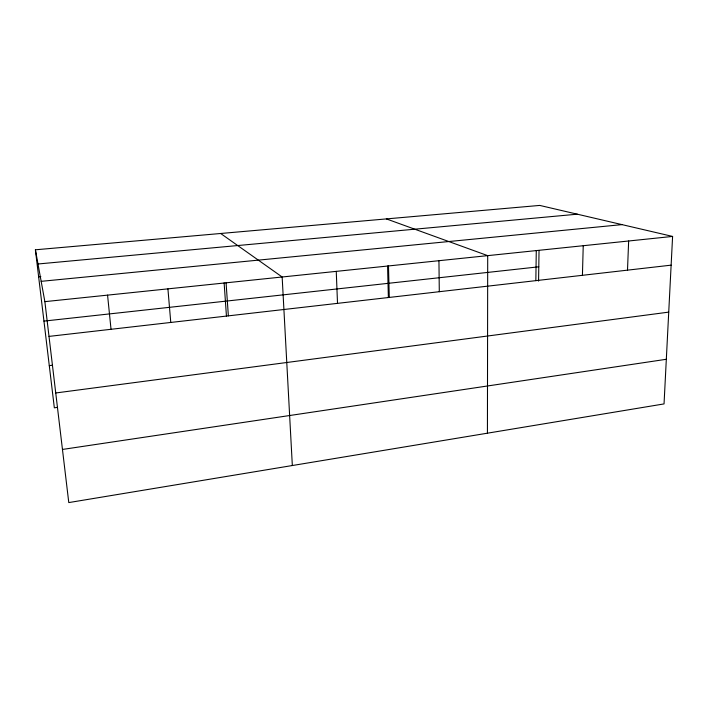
<?xml version="1.0" encoding="UTF-8"?>
<svg xmlns="http://www.w3.org/2000/svg" width="708" height="708" viewBox="0 0 708 708"><rect width="100%" height="100%" fill="white"/><g stroke="black" fill="none" stroke-linecap="round" stroke-linejoin="round"><path stroke-width="1.06" d="M487.423 433.19L487.706 255.641L386.382 218.905M535.841 280.642L536.275 250.588M538.567 281.111L539.036 250.455M582.427 275.315L583.233 245.711M627.5 270.146L628.651 240.994M672.6 236.428L664.042 403.914L68.782 502.583L44.87 301.643L35.4 249.791L539.735 205.417L672.6 236.428L44.87 301.643M62.454 449.447L666.325 359.283M57.552 407.374L54.339 407.817L35.4 249.791M55.737 392.975L668.733 312.122M49.286 365.629L52.542 365.231M49.011 336.397L671.131 265.155M43.949 321.105L538.788 266.81M41.161 281.341L622.013 224.622M38.639 276.837L40.825 276.624M37.993 263.987L577.33 214.188M220.675 233.49L282.156 276.996L292.333 465.528M107.563 295.13L111.032 329.3M167.92 288.864L170.778 322.459M226.082 282.819L228.365 315.856M224.126 282.864L226.463 316.396M336.256 271.368L337.512 303.36M387.577 266.04L388.373 297.537M388.488 265.942L389.276 297.431M438.942 260.703L439.296 291.705"/></g></svg>
